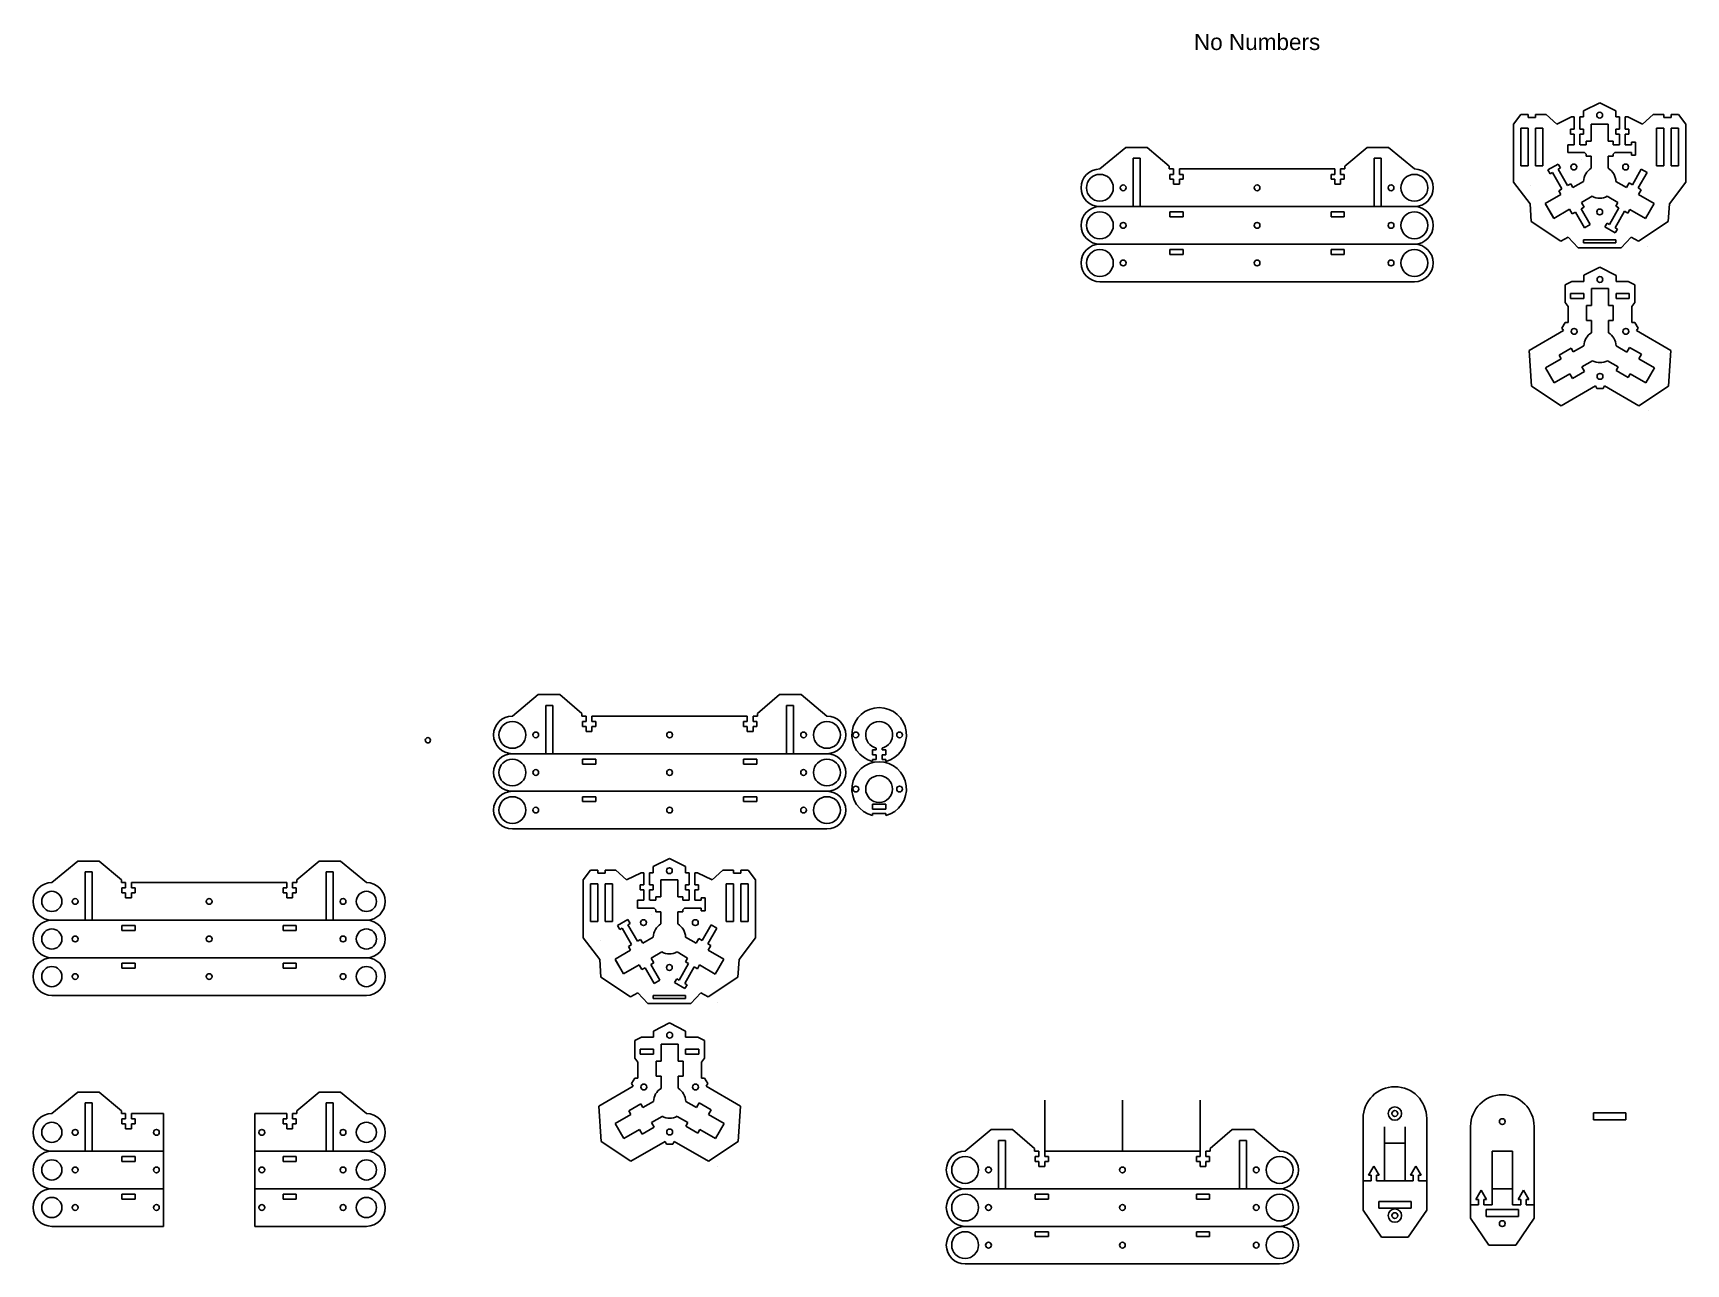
# Model space of a CAD drawing. Header units: inches. Extents: x 1.6 to 32.3, y -6 to 16.9.
import ezdxf

# ---------------------------------------------------------------- set-up
doc = ezdxf.new("R2010")
doc.units = ezdxf.units.IN
doc.header["$MEASUREMENT"] = 0
doc.layers.get('0').update_dxf_attribs({"lineweight": 25, "true_color": 0xffffff})
doc.styles.add('textstyle0', font='')
doc.styles.get('textstyle0').set_extended_font_data('Arial')

msp = doc.modelspace()

# ---------------------------------------------------------------- linework, layer by layer
at = {"color": 3, "true_color": 0x00ff00}
for p, q in [((29.249, 15.422), (29.111, 15.239)), ((29.249, 15.422), (29.385, 15.422)), ((29.385, 15.367), (29.385, 15.422)), ((29.385, 15.367), (29.385, 15.422)), ((29.522, 15.367), (29.522, 15.422)), ((29.522, 15.422), (29.721, 15.422)), ((29.92, 15.239), (29.721, 15.422)), ((31.513, 15.239), (31.712, 15.422)), ((31.911, 15.422), (31.712, 15.422)), ((31.911, 15.367), (31.911, 15.422)), ((32.184, 15.422), (32.047, 15.422)), ((32.047, 15.367), (32.047, 15.422)), ((32.047, 15.367), (32.047, 15.422)), ((32.184, 15.422), (32.322, 15.239)), ((29.111, 14.161), (29.111, 15.239)), ((29.385, 15.367), (29.522, 15.367)), ((30.191, 15.375), (29.92, 15.239)), ((30.171, 15.058), (30.171, 15.149)), ((30.171, 15.149), (30.24, 15.149)), ((30.191, 15.375), (30.24, 15.375)), ((30.24, 15.149), (30.24, 15.375)), ((31.193, 15.149), (31.193, 15.375)), ((31.193, 15.375), (31.242, 15.375)), ((31.261, 15.149), (31.193, 15.149)), ((31.513, 15.239), (31.242, 15.375)), ((31.261, 15.058), (31.261, 15.149)), ((32.047, 15.367), (31.911, 15.367)), ((32.322, 14.161), (32.322, 15.239)), ((30.122, 14.714), (30.122, 14.859)), ((30.24, 14.859), (30.122, 14.859)), ((30.24, 15.058), (30.171, 15.058)), ((30.24, 15.058), (30.24, 14.859)), ((31.193, 15.058), (31.261, 15.058)), ((31.193, 15.058), (31.193, 14.859)), ((31.193, 14.859), (31.311, 14.859)), ((31.311, 14.859), (31.311, 14.908)), ((31.383, 14.908), (31.311, 14.908)), ((31.383, 14.665), (31.383, 14.908)), ((29.753, 14.389), (29.944, 14.499)), ((29.944, 14.499), (29.985, 14.428)), ((30.122, 14.714), (30.433, 14.714)), ((30.375, 14.589), (30.375, 14.589)), ((30.433, 14.714), (30.467, 14.68)), ((30.467, 14.646), (30.467, 14.68)), ((30.467, 14.646), (30.557, 14.646)), ((30.557, 14.419), (30.557, 14.646)), ((30.876, 14.646), (30.966, 14.646)), ((30.876, 14.646), (30.876, 14.421)), ((31, 14.714), (30.966, 14.68)), ((30.966, 14.646), (30.966, 14.68)), ((31, 14.714), (31.311, 14.714)), ((31.311, 14.714), (31.311, 14.665)), ((31.383, 14.665), (31.311, 14.665)), ((29.421, 13.759), (29.111, 14.161)), ((29.753, 14.389), (29.794, 14.318)), ((29.794, 14.318), (29.836, 14.342)), ((30.014, 14.035), (29.836, 14.342)), ((29.943, 14.404), (29.985, 14.428)), ((30.12, 14.097), (29.943, 14.404)), ((30.416, 14.175), (30.219, 14.061)), ((31.018, 14.175), (31.215, 14.061)), ((31.491, 14.404), (31.324, 14.114)), ((31.598, 14.342), (31.431, 14.053)), ((31.491, 14.404), (31.598, 14.342)), ((32.013, 13.759), (32.322, 14.161)), ((29.426, 14.106), (29.426, 14.106)), ((29.995, 13.932), (29.704, 13.764)), ((30.014, 14.035), (29.955, 14.001)), ((30.005, 14.03), (29.955, 14.001)), ((29.995, 13.932), (29.955, 14.001)), ((29.995, 13.932), (29.955, 14.001)), ((30.179, 14.131), (30.12, 14.097)), ((30.219, 14.061), (30.179, 14.131)), ((30.576, 13.899), (30.379, 13.785)), ((30.858, 13.899), (31.056, 13.785)), ((31.265, 14.148), (31.215, 14.061)), ((31.265, 14.148), (31.324, 14.114)), ((31.431, 14.053), (31.49, 14.018)), ((31.439, 13.932), (31.49, 14.018)), ((31.439, 13.932), (31.73, 13.764)), ((22.716, 13.607), (22.962, 13.607)), ((22.716, 13.516), (22.716, 13.607)), ((22.962, 13.516), (22.962, 13.607)), ((25.716, 13.607), (25.962, 13.607)), ((25.716, 13.516), (25.716, 13.607)), ((25.962, 13.516), (25.962, 13.607)), ((29.441, 13.428), (29.421, 13.759)), ((29.864, 13.488), (29.704, 13.764)), ((29.854, 13.505), (29.714, 13.747)), ((30.154, 13.656), (29.864, 13.488)), ((30.154, 13.656), (30.205, 13.569)), ((30.205, 13.569), (30.263, 13.603)), ((30.431, 13.313), (30.263, 13.603)), ((30.37, 13.664), (30.429, 13.698)), ((30.537, 13.374), (30.37, 13.664)), ((30.429, 13.698), (30.379, 13.785)), ((31.074, 13.681), (30.897, 13.374)), ((31.181, 13.62), (31.003, 13.313)), ((31.056, 13.785), (31.015, 13.715)), ((31.015, 13.715), (31.074, 13.681)), ((31.181, 13.62), (31.24, 13.586)), ((31.24, 13.586), (31.28, 13.655)), ((31.28, 13.655), (31.571, 13.488)), ((31.571, 13.488), (31.73, 13.764)), ((32.013, 13.759), (31.993, 13.428)), ((22.716, 13.516), (22.962, 13.516)), ((25.716, 13.516), (25.962, 13.516)), ((29.995, 13.062), (29.441, 13.428)), ((30.431, 13.313), (30.537, 13.374)), ((30.855, 13.399), (30.814, 13.328)), ((31.005, 13.217), (30.814, 13.328)), ((30.855, 13.399), (30.897, 13.374)), ((31.046, 13.288), (31.003, 13.313)), ((31.046, 13.288), (31.005, 13.217)), ((31.993, 13.428), (31.439, 13.061)), ((29.995, 13.062), (30.129, 13.139)), ((30.317, 12.939), (30.129, 13.139)), ((30.317, 12.939), (31.117, 12.939)), ((30.417, 13.029), (30.417, 13.089)), ((30.417, 13.089), (31.017, 13.089)), ((30.417, 13.029), (31.017, 13.029)), ((31.017, 13.089), (31.017, 13.029)), ((31.117, 12.939), (31.305, 13.139)), ((31.439, 13.061), (31.305, 13.139)), ((31.451, 13.054), (31.451, 13.054)), ((31.611, 12.964), (31.611, 12.964)), ((22.716, 12.907), (22.962, 12.907)), ((22.716, 12.816), (22.716, 12.907)), ((22.716, 12.816), (22.962, 12.816)), ((22.962, 12.816), (22.962, 12.907)), ((25.716, 12.907), (25.962, 12.907)), ((25.716, 12.816), (25.716, 12.907)), ((25.716, 12.816), (25.962, 12.816)), ((25.962, 12.816), (25.962, 12.907)), ((30.195, 12.313), (30.072, 12.251)), ((30.196, 12.313), (30.423, 12.313)), ((30.721, 12.576), (30.423, 12.427)), ((30.423, 12.427), (30.423, 12.313)), ((31.02, 12.426), (30.721, 12.576)), ((31.02, 12.313), (31.02, 12.426)), ((31.02, 12.313), (31.247, 12.313)), ((31.246, 12.313), (31.37, 12.251)), ((30.072, 11.918), (30.072, 12.251)), ((31.315, 12.293), (31.315, 12.293)), ((31.37, 11.918), (31.37, 12.251)), ((30.127, 11.846), (30.072, 11.918)), ((30.127, 11.846), (30.127, 11.547)), ((31.315, 11.846), (31.37, 11.918)), ((31.315, 11.846), (31.315, 11.547)), ((29.406, 11.029), (30.042, 11.397)), ((30.013, 11.446), (30.072, 11.547)), ((30.013, 11.446), (30.042, 11.397)), ((30.127, 11.547), (30.072, 11.547)), ((31.315, 11.547), (31.37, 11.547)), ((31.43, 11.446), (31.37, 11.547)), ((31.43, 11.446), (31.402, 11.397)), ((31.402, 11.397), (32.038, 11.029)), ((29.445, 10.366), (29.406, 11.029)), ((29.431, 11.044), (29.431, 11.044)), ((32.038, 11.029), (31.998, 10.366)), ((30, 10), (29.445, 10.366)), ((30, 10), (30.636, 10.367)), ((30.636, 10.367), (30.665, 10.318)), ((30.779, 10.318), (30.665, 10.318)), ((30.807, 10.367), (30.779, 10.318)), ((30.807, 10.367), (31.444, 10)), ((31.998, 10.366), (31.444, 10)), ((31.456, 9.993), (31.456, 9.993)), ((31.456, 9.993), (31.456, 9.993)), ((31.616, 9.902), (31.616, 9.902)), ((11.781, 3.42), (12.028, 3.42)), ((11.781, 3.328), (11.781, 3.42)), ((12.028, 3.328), (12.028, 3.42)), ((14.781, 3.42), (15.028, 3.42)), ((14.781, 3.328), (14.781, 3.42)), ((15.028, 3.328), (15.028, 3.42)), ((11.781, 3.328), (12.028, 3.328)), ((14.781, 3.328), (15.028, 3.328)), ((11.781, 2.72), (12.028, 2.72)), ((11.781, 2.628), (11.781, 2.72)), ((11.781, 2.628), (12.028, 2.628)), ((12.028, 2.628), (12.028, 2.72)), ((14.781, 2.72), (15.028, 2.72)), ((14.781, 2.628), (14.781, 2.72)), ((14.781, 2.628), (15.028, 2.628)), ((15.028, 2.628), (15.028, 2.72)), ((17.428, 2.582), (17.181, 2.582)), ((17.181, 2.49), (17.181, 2.582)), ((17.428, 2.49), (17.181, 2.49)), ((17.428, 2.49), (17.428, 2.582)), ((11.931, 1.352), (11.793, 1.17)), ((11.931, 1.352), (12.068, 1.352)), ((12.068, 1.298), (12.068, 1.352)), ((12.068, 1.298), (12.068, 1.352)), ((12.068, 1.298), (12.204, 1.298)), ((12.204, 1.298), (12.204, 1.352)), ((12.204, 1.352), (12.403, 1.352)), ((12.602, 1.17), (12.403, 1.352)), ((12.873, 1.305), (12.602, 1.17)), ((12.873, 1.305), (12.922, 1.305)), ((12.922, 1.08), (12.922, 1.305)), ((13.875, 1.08), (13.875, 1.305)), ((13.875, 1.305), (13.924, 1.305)), ((14.195, 1.17), (13.924, 1.305)), ((14.195, 1.17), (14.394, 1.352)), ((14.593, 1.352), (14.394, 1.352)), ((14.593, 1.298), (14.593, 1.352)), ((14.73, 1.298), (14.593, 1.298)), ((14.866, 1.352), (14.73, 1.352)), ((14.73, 1.298), (14.73, 1.352)), ((14.73, 1.298), (14.73, 1.352)), ((14.866, 1.352), (15.004, 1.17)), ((11.793, 0.092), (11.793, 1.17)), ((12.854, 0.988), (12.854, 1.08)), ((12.854, 1.08), (12.922, 1.08)), ((12.922, 0.988), (12.854, 0.988)), ((12.922, 0.988), (12.922, 0.79)), ((13.944, 1.08), (13.875, 1.08)), ((13.875, 0.988), (13.944, 0.988)), ((13.875, 0.988), (13.875, 0.79)), ((13.944, 0.988), (13.944, 1.08)), ((15.004, 0.092), (15.004, 1.17)), ((12.804, 0.645), (12.804, 0.79)), ((12.922, 0.79), (12.804, 0.79)), ((12.804, 0.645), (13.115, 0.645)), ((13.115, 0.645), (13.149, 0.611)), ((13.682, 0.645), (13.648, 0.611)), ((13.682, 0.645), (13.993, 0.645)), ((13.875, 0.79), (13.993, 0.79)), ((13.993, 0.79), (13.993, 0.839)), ((14.065, 0.839), (13.993, 0.839)), ((13.993, 0.645), (13.993, 0.596)), ((14.065, 0.596), (14.065, 0.839)), ((3.209, 0.32), (3.455, 0.32)), ((3.209, 0.32), (3.455, 0.32)), ((3.209, 0.228), (3.209, 0.32)), ((3.455, 0.228), (3.455, 0.32)), ((6.209, 0.32), (6.455, 0.32)), ((6.209, 0.228), (6.209, 0.32)), ((6.455, 0.228), (6.455, 0.32)), ((12.435, 0.32), (12.627, 0.43)), ((12.435, 0.32), (12.476, 0.249)), ((12.625, 0.335), (12.668, 0.359)), ((12.803, 0.028), (12.625, 0.335)), ((12.627, 0.43), (12.668, 0.359)), ((13.057, 0.52), (13.057, 0.52)), ((13.149, 0.577), (13.149, 0.611)), ((13.149, 0.577), (13.239, 0.577)), ((13.239, 0.35), (13.239, 0.577)), ((13.558, 0.577), (13.648, 0.577)), ((13.558, 0.577), (13.558, 0.352)), ((13.648, 0.577), (13.648, 0.611)), ((14.065, 0.596), (13.993, 0.596)), ((14.174, 0.335), (14.007, 0.045)), ((14.174, 0.335), (14.28, 0.273)), ((3.209, 0.228), (3.455, 0.228)), ((6.209, 0.228), (6.455, 0.228)), ((12.103, -0.31), (11.793, 0.092)), ((12.109, 0.036), (12.109, 0.036)), ((12.476, 0.249), (12.519, 0.273)), ((12.696, -0.034), (12.519, 0.273)), ((12.861, 0.062), (12.803, 0.028)), ((12.902, -0.008), (12.861, 0.062)), ((13.099, 0.106), (12.902, -0.008)), ((13.7, 0.106), (13.898, -0.008)), ((13.948, 0.079), (13.898, -0.008)), ((13.948, 0.079), (14.007, 0.045)), ((14.28, 0.273), (14.113, -0.017)), ((14.696, -0.31), (15.004, 0.092)), ((12.677, -0.137), (12.387, -0.305)), ((12.546, -0.581), (12.387, -0.305)), ((12.696, -0.034), (12.637, -0.068)), ((12.687, -0.039), (12.637, -0.068)), ((12.677, -0.137), (12.637, -0.068)), ((12.677, -0.137), (12.637, -0.068)), ((13.258, -0.17), (13.061, -0.284)), ((13.111, -0.371), (13.061, -0.284)), ((13.541, -0.17), (13.738, -0.284)), ((13.738, -0.284), (13.698, -0.354)), ((14.113, -0.017), (14.172, -0.051)), ((14.122, -0.138), (14.172, -0.051)), ((14.122, -0.138), (14.413, -0.305)), ((14.253, -0.582), (14.413, -0.305)), ((3.209, -0.38), (3.455, -0.38)), ((3.209, -0.472), (3.209, -0.38)), ((3.209, -0.472), (3.455, -0.472)), ((3.455, -0.472), (3.455, -0.38)), ((6.209, -0.38), (6.455, -0.38)), ((6.209, -0.472), (6.209, -0.38)), ((6.209, -0.472), (6.455, -0.472)), ((6.455, -0.472), (6.455, -0.38)), ((12.123, -0.641), (12.103, -0.31)), ((12.536, -0.564), (12.397, -0.323)), ((12.837, -0.414), (12.546, -0.581)), ((12.837, -0.414), (12.887, -0.501)), ((12.887, -0.501), (12.946, -0.467)), ((13.113, -0.756), (12.946, -0.467)), ((13.052, -0.405), (13.111, -0.371)), ((13.22, -0.695), (13.052, -0.405)), ((13.757, -0.388), (13.58, -0.695)), ((13.863, -0.449), (13.686, -0.756)), ((13.698, -0.354), (13.757, -0.388)), ((13.863, -0.449), (13.922, -0.483)), ((13.922, -0.483), (13.962, -0.414)), ((13.962, -0.414), (14.253, -0.582)), ((14.696, -0.31), (14.676, -0.642)), ((12.678, -1.008), (12.123, -0.641)), ((13.113, -0.756), (13.22, -0.695)), ((13.537, -0.67), (13.496, -0.741)), ((13.688, -0.852), (13.496, -0.741)), ((13.537, -0.67), (13.58, -0.695)), ((13.728, -0.781), (13.686, -0.756)), ((13.728, -0.781), (13.688, -0.852)), ((14.676, -0.642), (14.121, -1.008)), ((12.678, -1.008), (12.812, -0.93)), ((12.999, -1.13), (12.812, -0.93)), ((12.999, -1.13), (13.799, -1.13)), ((13.099, -1.04), (13.099, -0.98)), ((13.099, -0.98), (13.699, -0.98)), ((13.099, -1.04), (13.699, -1.04)), ((13.699, -0.98), (13.699, -1.04)), ((13.799, -1.13), (13.987, -0.93)), ((14.121, -1.008), (13.987, -0.93)), ((14.134, -1.015), (14.134, -1.015)), ((14.294, -1.105), (14.294, -1.105)), ((13.404, -1.494), (13.106, -1.643)), ((13.702, -1.643), (13.404, -1.494)), ((12.878, -1.756), (12.755, -1.818)), ((12.755, -2.151), (12.755, -1.818)), ((12.878, -1.756), (13.106, -1.756)), ((13.106, -1.643), (13.106, -1.756)), ((13.702, -1.756), (13.702, -1.643)), ((13.702, -1.756), (13.929, -1.756)), ((13.929, -1.756), (14.052, -1.818)), ((13.998, -1.776), (13.998, -1.776)), ((14.052, -2.151), (14.052, -1.818)), ((12.809, -2.223), (12.755, -2.151)), ((13.998, -2.223), (14.052, -2.151)), ((12.809, -2.223), (12.809, -2.522)), ((13.998, -2.223), (13.998, -2.522)), ((12.088, -3.04), (12.725, -2.672)), ((12.696, -2.623), (12.755, -2.522)), ((12.696, -2.623), (12.725, -2.672)), ((12.809, -2.522), (12.755, -2.522)), ((13.998, -2.522), (14.052, -2.522)), ((14.113, -2.623), (14.052, -2.522)), ((14.113, -2.623), (14.084, -2.673)), ((14.084, -2.673), (14.721, -3.04)), ((2.524, -2.98), (2.654, -2.98)), ((2.524, -2.98), (2.524, -3.88)), ((2.654, -2.98), (2.654, -3.88)), ((7.139, -2.98), (7.009, -2.98)), ((7.009, -2.98), (7.009, -3.88)), ((7.139, -2.98), (7.139, -3.88)), ((12.128, -3.703), (12.088, -3.04)), ((12.113, -3.025), (12.113, -3.025)), ((14.721, -3.04), (14.681, -3.703)), ((26.712, -4.43), (26.712, -3.43)), ((27.096, -4.43), (27.096, -3.43)), ((3.455, -3.98), (3.209, -3.98)), ((3.209, -4.072), (3.209, -3.98)), ((3.455, -4.072), (3.455, -3.98)), ((6.209, -3.98), (6.455, -3.98)), ((6.209, -4.072), (6.209, -3.98)), ((6.455, -4.072), (6.455, -3.98)), ((12.683, -4.069), (12.128, -3.703)), ((12.683, -4.069), (13.319, -3.702)), ((13.319, -3.702), (13.348, -3.751)), ((13.461, -3.751), (13.348, -3.751)), ((13.49, -3.702), (13.461, -3.751)), ((13.49, -3.702), (14.126, -4.069)), ((14.681, -3.703), (14.126, -4.069)), ((26.712, -3.73), (27.096, -3.73)), ((28.712, -3.88), (29.096, -3.88)), ((28.712, -4.88), (28.712, -3.88)), ((29.096, -4.88), (29.096, -3.88)), ((3.455, -4.072), (3.209, -4.072)), ((6.209, -4.072), (6.455, -4.072)), ((14.138, -4.076), (14.138, -4.076)), ((14.138, -4.076), (14.138, -4.076)), ((14.299, -4.167), (14.299, -4.167)), ((26.512, -4.157), (26.412, -4.33)), ((26.612, -4.33), (26.512, -4.157)), ((27.196, -4.33), (27.296, -4.157)), ((27.296, -4.157), (27.396, -4.33)), ((26.312, -4.43), (26.462, -4.43)), ((26.412, -4.33), (26.462, -4.33)), ((26.462, -4.33), (26.462, -4.43)), ((26.562, -4.33), (26.612, -4.33)), ((26.562, -4.33), (26.562, -4.43)), ((26.562, -4.43), (26.712, -4.43)), ((27.246, -4.43), (27.096, -4.43)), ((27.246, -4.33), (27.196, -4.33)), ((27.246, -4.33), (27.246, -4.43)), ((27.396, -4.33), (27.346, -4.33)), ((27.346, -4.33), (27.346, -4.43)), ((27.496, -4.43), (27.346, -4.43)), ((28.512, -4.607), (28.412, -4.78)), ((28.612, -4.78), (28.512, -4.607)), ((29.196, -4.78), (29.296, -4.607)), ((29.296, -4.607), (29.396, -4.78)), ((3.455, -4.68), (3.209, -4.68)), ((3.209, -4.772), (3.209, -4.68)), ((3.455, -4.772), (3.209, -4.772)), ((3.455, -4.772), (3.455, -4.68)), ((6.209, -4.68), (6.455, -4.68)), ((6.209, -4.772), (6.209, -4.68)), ((6.209, -4.772), (6.455, -4.772)), ((6.455, -4.772), (6.455, -4.68)), ((20.209, -4.68), (20.455, -4.68)), ((20.209, -4.772), (20.209, -4.68)), ((20.209, -4.772), (20.455, -4.772)), ((20.455, -4.772), (20.455, -4.68)), ((23.209, -4.68), (23.455, -4.68)), ((23.209, -4.772), (23.209, -4.68)), ((23.209, -4.772), (23.455, -4.772)), ((23.455, -4.772), (23.455, -4.68)), ((28.312, -4.88), (28.462, -4.88)), ((28.412, -4.78), (28.462, -4.78)), ((28.462, -4.78), (28.462, -4.88)), ((28.562, -4.78), (28.612, -4.78)), ((28.562, -4.78), (28.562, -4.88)), ((28.562, -4.88), (28.712, -4.88)), ((29.246, -4.88), (29.096, -4.88)), ((29.246, -4.78), (29.196, -4.78)), ((29.246, -4.78), (29.246, -4.88)), ((29.396, -4.78), (29.346, -4.78)), ((29.346, -4.78), (29.346, -4.88)), ((29.496, -4.88), (29.346, -4.88)), ((20.209, -5.38), (20.455, -5.38)), ((20.209, -5.472), (20.209, -5.38)), ((20.209, -5.472), (20.455, -5.472)), ((20.455, -5.472), (20.455, -5.38)), ((23.209, -5.38), (23.455, -5.38)), ((23.209, -5.472), (23.209, -5.38)), ((23.209, -5.472), (23.455, -5.472)), ((23.455, -5.472), (23.455, -5.38))]:
    msp.add_line(p, q, dxfattribs=at)
at = {"color": 1, "true_color": 0xff0000}
for p, q in [((30.716, 15.637), (30.418, 15.488)), ((30.418, 15.375), (30.418, 15.488)), ((31.014, 15.488), (30.716, 15.637)), ((31.014, 15.375), (31.014, 15.488)), ((30.349, 15.149), (30.349, 15.375)), ((30.349, 15.375), (30.418, 15.375)), ((30.349, 15.149), (30.418, 15.149)), ((30.418, 15.058), (30.418, 15.149)), ((30.557, 15.241), (30.876, 15.241)), ((30.557, 14.925), (30.557, 15.241)), ((30.876, 14.925), (30.876, 15.241)), ((31.014, 15.375), (31.084, 15.375)), ((31.015, 15.058), (31.015, 15.149)), ((31.084, 15.149), (31.015, 15.149)), ((31.084, 15.149), (31.084, 15.375)), ((30.418, 15.058), (30.349, 15.058)), ((30.349, 15.058), (30.349, 14.859)), ((30.467, 14.859), (30.351, 14.859)), ((30.467, 14.859), (30.467, 14.925)), ((30.467, 14.925), (30.557, 14.925)), ((30.876, 14.925), (30.966, 14.925)), ((30.966, 14.859), (30.966, 14.925)), ((30.966, 14.859), (31.084, 14.859)), ((31.015, 15.058), (31.084, 15.058)), ((31.084, 15.058), (31.084, 14.859)), ((30.562, 12.179), (30.88, 12.179)), ((30.562, 11.864), (30.562, 12.179)), ((30.88, 11.864), (30.88, 12.179)), ((30.472, 11.797), (30.472, 11.864)), ((30.472, 11.585), (30.472, 11.864)), ((30.472, 11.864), (30.562, 11.864)), ((30.88, 11.864), (30.97, 11.864)), ((30.97, 11.585), (30.97, 11.864)), ((30.472, 11.585), (30.562, 11.585)), ((30.562, 11.358), (30.562, 11.585)), ((30.88, 11.585), (30.97, 11.585)), ((30.88, 11.585), (30.88, 11.359)), ((30.421, 11.113), (30.224, 11)), ((31.022, 11.113), (31.22, 10.999)), ((31.27, 11.086), (31.22, 10.999)), ((31.27, 11.086), (31.494, 10.957)), ((30, 10.87), (29.709, 10.702)), ((30.184, 11.069), (29.959, 10.94)), ((30, 10.87), (29.959, 10.94)), ((30, 10.87), (29.959, 10.94)), ((30.224, 11), (30.184, 11.069)), ((30.58, 10.837), (30.383, 10.724)), ((30.863, 10.837), (31.06, 10.723)), ((31.444, 10.87), (31.494, 10.957)), ((31.444, 10.87), (31.735, 10.702)), ((29.868, 10.426), (29.709, 10.702)), ((30.159, 10.594), (29.868, 10.426)), ((30.159, 10.594), (30.209, 10.507)), ((30.209, 10.507), (30.434, 10.637)), ((30.434, 10.637), (30.383, 10.724)), ((31.06, 10.723), (31.02, 10.654)), ((31.02, 10.654), (31.244, 10.524)), ((31.244, 10.524), (31.285, 10.594)), ((31.285, 10.594), (31.575, 10.426)), ((31.575, 10.426), (31.735, 10.702)), ((13.399, 1.568), (13.1, 1.419)), ((13.697, 1.419), (13.399, 1.568)), ((13.031, 1.08), (13.031, 1.305)), ((13.031, 1.305), (13.1, 1.305)), ((13.1, 1.305), (13.1, 1.419)), ((13.697, 1.305), (13.697, 1.419)), ((13.697, 1.305), (13.766, 1.305)), ((13.766, 1.08), (13.766, 1.305)), ((13.031, 1.08), (13.1, 1.08)), ((13.1, 0.988), (13.031, 0.988)), ((13.031, 0.988), (13.031, 0.79)), ((13.1, 0.988), (13.1, 1.08)), ((13.239, 1.172), (13.558, 1.172)), ((13.239, 0.856), (13.239, 1.172)), ((13.558, 0.856), (13.558, 1.172)), ((13.697, 0.988), (13.697, 1.08)), ((13.766, 1.08), (13.697, 1.08)), ((13.697, 0.988), (13.766, 0.988)), ((13.766, 0.988), (13.766, 0.79)), ((13.149, 0.79), (13.033, 0.79)), ((13.149, 0.79), (13.149, 0.856)), ((13.149, 0.856), (13.239, 0.856)), ((13.558, 0.856), (13.648, 0.856)), ((13.648, 0.79), (13.648, 0.856)), ((13.648, 0.79), (13.766, 0.79)), ((13.244, -1.89), (13.563, -1.89)), ((13.244, -2.206), (13.244, -1.89)), ((13.563, -2.206), (13.563, -1.89)), ((13.154, -2.272), (13.154, -2.206)), ((13.154, -2.484), (13.154, -2.206)), ((13.154, -2.206), (13.244, -2.206)), ((13.563, -2.206), (13.653, -2.206)), ((13.653, -2.484), (13.653, -2.206)), ((13.154, -2.484), (13.244, -2.484)), ((13.244, -2.711), (13.244, -2.484)), ((13.563, -2.484), (13.653, -2.484)), ((13.563, -2.484), (13.563, -2.71)), ((12.866, -3), (12.642, -3.129)), ((12.906, -3.07), (12.866, -3)), ((13.103, -2.956), (12.906, -3.07)), ((13.705, -2.956), (13.902, -3.07)), ((13.953, -2.983), (13.902, -3.07)), ((13.953, -2.983), (14.177, -3.112)), ((12.682, -3.199), (12.391, -3.367)), ((12.551, -3.643), (12.391, -3.367)), ((12.682, -3.199), (12.642, -3.129)), ((12.682, -3.199), (12.642, -3.129)), ((13.263, -3.232), (13.066, -3.346)), ((13.116, -3.433), (13.066, -3.346)), ((13.546, -3.232), (13.743, -3.346)), ((13.743, -3.346), (13.703, -3.416)), ((14.127, -3.199), (14.177, -3.112)), ((14.127, -3.199), (14.417, -3.367)), ((14.258, -3.643), (14.417, -3.367)), ((12.842, -3.475), (12.551, -3.643)), ((12.842, -3.475), (12.892, -3.562)), ((12.892, -3.562), (13.116, -3.433)), ((13.703, -3.416), (13.927, -3.545)), ((13.927, -3.545), (13.967, -3.475)), ((13.967, -3.475), (14.258, -3.643)), ((26.712, -4.43), (27.096, -4.43)), ((28.712, -4.58), (29.096, -4.58)), ((26.604, -4.944), (26.604, -4.816)), ((27.204, -4.816), (26.604, -4.816)), ((27.204, -4.944), (27.204, -4.816)), ((26.604, -4.944), (27.204, -4.944)), ((28.604, -5.094), (28.604, -4.966)), ((29.204, -4.966), (28.604, -4.966)), ((28.604, -5.094), (29.204, -5.094)), ((29.204, -5.094), (29.204, -4.966))]:
    msp.add_line(p, q, dxfattribs=at)
at = {"color": 6, "true_color": 0xff00ff}
for p, q in [((29.385, 15.167), (29.249, 15.167)), ((29.249, 15.167), (29.249, 14.467)), ((29.385, 15.167), (29.385, 14.467)), ((29.658, 15.167), (29.522, 15.167)), ((29.522, 15.167), (29.522, 14.467)), ((29.658, 15.167), (29.658, 14.467)), ((31.774, 15.167), (31.774, 14.467)), ((31.774, 15.167), (31.911, 15.167)), ((31.911, 15.167), (31.911, 14.467)), ((32.047, 15.167), (32.184, 15.167)), ((32.047, 15.167), (32.047, 14.467)), ((32.047, 15.167), (32.047, 14.467)), ((32.047, 15.167), (32.047, 14.467)), ((32.184, 15.167), (32.184, 14.467)), ((22.162, 14.607), (22.032, 14.607)), ((22.032, 14.607), (22.032, 13.707)), ((22.162, 14.607), (22.162, 13.707)), ((26.647, 14.607), (26.517, 14.607)), ((26.517, 14.607), (26.517, 13.707)), ((26.647, 14.607), (26.647, 13.707)), ((29.385, 14.467), (29.249, 14.467)), ((29.658, 14.467), (29.522, 14.467)), ((31.774, 14.467), (31.911, 14.467)), ((32.047, 14.467), (32.184, 14.467)), ((30.176, 11.996), (30.176, 12.087)), ((30.176, 12.087), (30.422, 12.087)), ((30.422, 11.996), (30.422, 12.087)), ((31.02, 11.996), (31.02, 12.087)), ((31.266, 12.087), (31.02, 12.087)), ((31.266, 11.996), (31.266, 12.087)), ((30.422, 11.996), (30.176, 11.996)), ((31.02, 11.996), (31.266, 11.996)), ((11.227, 4.42), (11.097, 4.42)), ((11.097, 4.42), (11.097, 3.52)), ((11.227, 4.42), (11.227, 3.52)), ((15.712, 4.42), (15.582, 4.42)), ((15.582, 4.42), (15.582, 3.52)), ((15.712, 4.42), (15.712, 3.52)), ((2.654, 1.32), (2.524, 1.32)), ((2.524, 1.32), (2.524, 0.42)), ((2.654, 1.32), (2.654, 0.42)), ((7.139, 1.32), (7.009, 1.32)), ((7.009, 1.32), (7.009, 0.42)), ((7.139, 1.32), (7.139, 0.42)), ((12.068, 1.098), (11.931, 1.098)), ((11.931, 1.098), (11.931, 0.398)), ((12.068, 1.098), (12.068, 0.398)), ((12.341, 1.098), (12.204, 1.098)), ((12.204, 1.098), (12.204, 0.398)), ((12.341, 1.098), (12.341, 0.398)), ((14.457, 1.098), (14.593, 1.098)), ((14.457, 1.098), (14.457, 0.398)), ((14.593, 1.098), (14.593, 0.398)), ((14.73, 1.098), (14.866, 1.098)), ((14.73, 1.098), (14.73, 0.398)), ((14.73, 1.098), (14.73, 0.398)), ((14.73, 1.098), (14.73, 0.398)), ((14.866, 1.098), (14.866, 0.398)), ((12.068, 0.398), (11.931, 0.398)), ((12.341, 0.398), (12.204, 0.398)), ((14.457, 0.398), (14.593, 0.398)), ((14.73, 0.398), (14.866, 0.398)), ((12.858, -2.073), (12.858, -1.982)), ((12.858, -1.982), (13.105, -1.982)), ((13.105, -2.073), (12.858, -2.073)), ((13.105, -2.073), (13.105, -1.982)), ((13.702, -2.073), (13.702, -1.982)), ((13.949, -1.982), (13.702, -1.982)), ((13.702, -2.073), (13.949, -2.073)), ((13.949, -2.073), (13.949, -1.982)), ((19.654, -3.68), (19.524, -3.68)), ((19.524, -3.68), (19.524, -4.58)), ((19.654, -3.68), (19.654, -4.58)), ((24.139, -3.68), (24.009, -3.68)), ((24.009, -3.68), (24.009, -4.58)), ((24.139, -3.68), (24.139, -4.58))]:
    msp.add_line(p, q, dxfattribs=at)
for p, q in [((21.412, 14.407), (21.893, 14.807)), ((21.893, 14.807), (22.293, 14.807)), ((22.293, 14.807), (22.705, 14.457)), ((26.385, 14.807), (25.973, 14.457)), ((26.385, 14.807), (26.785, 14.807)), ((27.267, 14.407), (26.785, 14.807)), ((22.705, 14.407), (22.705, 14.457)), ((22.785, 14.407), (22.705, 14.407)), ((22.716, 14.216), (22.716, 14.307)), ((22.785, 14.307), (22.716, 14.307)), ((22.785, 14.216), (22.716, 14.216)), ((22.785, 14.307), (22.785, 14.407)), ((22.785, 14.216), (22.785, 14.124)), ((25.785, 14.407), (22.893, 14.407)), ((22.893, 14.307), (22.893, 14.407)), ((22.962, 14.307), (22.893, 14.307)), ((22.893, 14.216), (22.893, 14.124)), ((22.893, 14.216), (22.962, 14.216)), ((22.962, 14.216), (22.962, 14.307)), ((25.716, 14.216), (25.716, 14.307)), ((25.785, 14.307), (25.716, 14.307)), ((25.785, 14.216), (25.716, 14.216)), ((25.785, 14.307), (25.785, 14.407)), ((25.785, 14.216), (25.785, 14.124)), ((25.893, 14.407), (25.973, 14.407)), ((25.893, 14.307), (25.893, 14.407)), ((25.962, 14.307), (25.893, 14.307)), ((25.893, 14.216), (25.893, 14.124)), ((25.893, 14.216), (25.962, 14.216)), ((25.962, 14.216), (25.962, 14.307)), ((25.973, 14.407), (25.973, 14.457)), ((22.785, 14.124), (22.893, 14.124)), ((25.785, 14.124), (25.893, 14.124)), ((21.412, 13.707), (27.267, 13.707)), ((21.412, 13.707), (27.267, 13.707)), ((21.412, 13.007), (27.267, 13.007)), ((21.412, 13.007), (27.267, 13.007)), ((21.412, 12.307), (27.267, 12.307)), ((10.477, 4.22), (10.959, 4.62)), ((10.959, 4.62), (11.359, 4.62)), ((11.359, 4.62), (11.77, 4.27)), ((15.45, 4.62), (15.038, 4.27)), ((15.45, 4.62), (15.85, 4.62)), ((16.332, 4.22), (15.85, 4.62)), ((11.77, 4.22), (11.77, 4.27)), ((11.85, 4.22), (11.77, 4.22)), ((11.781, 4.028), (11.781, 4.12)), ((11.85, 4.12), (11.781, 4.12)), ((11.85, 4.028), (11.781, 4.028)), ((11.85, 4.12), (11.85, 4.22)), ((11.85, 4.028), (11.85, 3.936)), ((14.85, 4.22), (11.958, 4.22)), ((11.958, 4.12), (11.958, 4.22)), ((12.028, 4.12), (11.958, 4.12)), ((11.958, 4.028), (11.958, 3.936)), ((11.958, 4.028), (12.028, 4.028)), ((12.028, 4.028), (12.028, 4.12)), ((14.781, 4.028), (14.781, 4.12)), ((14.85, 4.12), (14.781, 4.12)), ((14.85, 4.028), (14.781, 4.028)), ((14.85, 4.12), (14.85, 4.22)), ((14.85, 4.028), (14.85, 3.936)), ((14.958, 4.22), (15.038, 4.22)), ((14.958, 4.12), (14.958, 4.22)), ((15.028, 4.12), (14.958, 4.12)), ((14.958, 4.028), (14.958, 3.936)), ((14.958, 4.028), (15.028, 4.028)), ((15.028, 4.028), (15.028, 4.12)), ((15.038, 4.22), (15.038, 4.27)), ((11.85, 3.936), (11.958, 3.936)), ((14.85, 3.936), (14.958, 3.936)), ((10.477, 3.52), (16.332, 3.52)), ((10.477, 3.52), (16.332, 3.52)), ((10.477, 2.82), (16.332, 2.82)), ((10.477, 2.82), (16.332, 2.82)), ((16.332, 2.12), (10.477, 2.12)), ((1.904, 1.12), (2.386, 1.52)), ((2.386, 1.52), (2.786, 1.52)), ((2.786, 1.52), (3.198, 1.17)), ((6.878, 1.52), (6.466, 1.17)), ((6.878, 1.52), (7.278, 1.52)), ((7.759, 1.12), (7.278, 1.52)), ((3.198, 1.12), (3.198, 1.17)), ((3.278, 1.12), (3.198, 1.12)), ((3.209, 0.928), (3.209, 1.02)), ((3.278, 1.02), (3.209, 1.02)), ((3.278, 0.928), (3.209, 0.928)), ((3.278, 1.02), (3.278, 1.12)), ((3.278, 0.928), (3.278, 0.836)), ((6.278, 1.12), (3.386, 1.12)), ((3.386, 1.02), (3.386, 1.12)), ((3.455, 1.02), (3.386, 1.02)), ((3.386, 0.928), (3.386, 0.836)), ((3.386, 0.928), (3.455, 0.928)), ((3.455, 0.928), (3.455, 1.02)), ((6.209, 0.928), (6.209, 1.02)), ((6.278, 1.02), (6.209, 1.02)), ((6.278, 0.928), (6.209, 0.928)), ((6.278, 1.02), (6.278, 1.12)), ((6.278, 0.928), (6.278, 0.836)), ((6.386, 1.12), (6.466, 1.12)), ((6.386, 1.02), (6.386, 1.12)), ((6.455, 1.02), (6.386, 1.02)), ((6.386, 0.928), (6.386, 0.836)), ((6.386, 0.928), (6.455, 0.928)), ((6.455, 0.928), (6.455, 1.02)), ((6.466, 1.12), (6.466, 1.17)), ((3.278, 0.836), (3.386, 0.836)), ((6.278, 0.836), (6.386, 0.836)), ((1.904, 0.42), (7.759, 0.42)), ((1.904, -0.28), (7.759, -0.28)), ((1.904, -0.98), (7.759, -0.98)), ((1.904, -3.18), (2.386, -2.78)), ((2.786, -2.78), (2.386, -2.78)), ((2.786, -2.78), (3.198, -3.13)), ((6.878, -2.78), (6.466, -3.13)), ((6.878, -2.78), (7.278, -2.78)), ((7.759, -3.18), (7.278, -2.78)), ((20.386, -3.88), (20.386, -2.93)), ((21.832, -3.88), (21.832, -2.93)), ((23.278, -3.88), (23.278, -2.93)), ((3.198, -3.18), (3.198, -3.13)), ((3.278, -3.18), (3.198, -3.18)), ((3.209, -3.372), (3.209, -3.28)), ((3.209, -3.28), (3.278, -3.28)), ((3.278, -3.372), (3.209, -3.372)), ((3.278, -3.28), (3.278, -3.18)), ((3.278, -3.372), (3.278, -3.464)), ((3.386, -3.28), (3.386, -3.18)), ((3.982, -3.18), (3.386, -3.18)), ((3.386, -3.28), (3.455, -3.28)), ((3.386, -3.372), (3.386, -3.464)), ((3.386, -3.372), (3.455, -3.372)), ((3.455, -3.372), (3.455, -3.28)), ((3.982, -3.18), (3.982, -5.28)), ((5.682, -3.18), (6.278, -3.18)), ((5.682, -3.18), (5.682, -5.28)), ((6.209, -3.372), (6.209, -3.28)), ((6.278, -3.28), (6.209, -3.28)), ((6.278, -3.372), (6.209, -3.372)), ((6.278, -3.28), (6.278, -3.18)), ((6.278, -3.372), (6.278, -3.464)), ((6.386, -3.18), (6.466, -3.18)), ((6.386, -3.28), (6.386, -3.18)), ((6.455, -3.28), (6.386, -3.28)), ((6.386, -3.372), (6.386, -3.464)), ((6.386, -3.372), (6.455, -3.372)), ((6.455, -3.372), (6.455, -3.28)), ((6.466, -3.18), (6.466, -3.13)), ((26.312, -4.73), (26.312, -3.272)), ((27.496, -4.98), (27.496, -3.272)), ((30.604, -3.294), (30.604, -3.166)), ((31.204, -3.166), (30.604, -3.166)), ((30.604, -3.294), (31.204, -3.294)), ((31.204, -3.294), (31.204, -3.166)), ((3.386, -3.464), (3.278, -3.464)), ((6.278, -3.464), (6.386, -3.464)), ((18.904, -3.88), (19.386, -3.48)), ((19.386, -3.48), (19.786, -3.48)), ((19.786, -3.48), (20.198, -3.83)), ((23.878, -3.48), (23.466, -3.83)), ((23.878, -3.48), (24.278, -3.48)), ((24.759, -3.88), (24.278, -3.48)), ((28.312, -4.88), (28.312, -3.422)), ((29.496, -5.13), (29.496, -3.422)), ((3.982, -3.88), (1.904, -3.88)), ((5.682, -3.88), (7.759, -3.88)), ((20.198, -3.88), (20.198, -3.83)), ((20.278, -3.88), (20.198, -3.88)), ((20.209, -4.072), (20.209, -3.98)), ((20.278, -3.98), (20.209, -3.98)), ((20.278, -3.98), (20.278, -3.88)), ((23.278, -3.88), (20.386, -3.88)), ((20.386, -3.98), (20.386, -3.88)), ((20.455, -3.98), (20.386, -3.98)), ((20.455, -4.072), (20.455, -3.98)), ((23.209, -4.072), (23.209, -3.98)), ((23.278, -3.98), (23.209, -3.98)), ((23.278, -3.98), (23.278, -3.88)), ((23.386, -3.88), (23.466, -3.88)), ((23.386, -3.98), (23.386, -3.88)), ((23.455, -3.98), (23.386, -3.98)), ((23.455, -4.072), (23.455, -3.98)), ((23.466, -3.88), (23.466, -3.83)), ((20.278, -4.072), (20.209, -4.072)), ((20.278, -4.072), (20.278, -4.164)), ((20.278, -4.164), (20.386, -4.164)), ((20.386, -4.072), (20.386, -4.164)), ((20.386, -4.072), (20.455, -4.072)), ((23.278, -4.072), (23.209, -4.072)), ((23.278, -4.072), (23.278, -4.164)), ((23.278, -4.164), (23.386, -4.164)), ((23.386, -4.072), (23.386, -4.164)), ((23.386, -4.072), (23.455, -4.072)), ((3.982, -4.58), (1.904, -4.58)), ((5.682, -4.58), (7.759, -4.58)), ((18.904, -4.58), (24.759, -4.58)), ((18.904, -4.58), (24.759, -4.58)), ((26.312, -4.73), (26.312, -4.98)), ((28.312, -4.88), (28.312, -5.13)), ((26.312, -4.98), (26.654, -5.48)), ((27.496, -4.98), (27.154, -5.48)), ((28.312, -5.13), (28.654, -5.63)), ((29.496, -5.13), (29.154, -5.63)), ((3.982, -5.28), (1.904, -5.28)), ((5.682, -5.28), (7.759, -5.28)), ((18.904, -5.28), (24.759, -5.28)), ((18.904, -5.28), (24.759, -5.28)), ((26.654, -5.48), (27.154, -5.48)), ((28.654, -5.63), (29.154, -5.63)), ((24.759, -5.98), (18.904, -5.98)), ((18.904, -5.98), (24.759, -5.98))]:
    msp.add_line(p, q)
at = {"color": 7, "true_color": 0x000000}
for p, q in [((17.25, 3.59), (17.181, 3.59)), ((17.181, 3.498), (17.181, 3.59)), ((17.25, 3.498), (17.181, 3.498)), ((17.181, 3.415), (17.181, 3.377)), ((17.25, 3.415), (17.181, 3.415)), ((17.25, 3.625), (17.25, 3.59)), ((17.25, 3.498), (17.25, 3.415)), ((17.358, 3.59), (17.358, 3.625)), ((17.428, 3.59), (17.358, 3.59)), ((17.428, 3.498), (17.358, 3.498)), ((17.358, 3.415), (17.358, 3.498)), ((17.428, 3.415), (17.358, 3.415)), ((17.428, 3.498), (17.428, 3.59)), ((17.428, 3.415), (17.428, 3.377)), ((17.181, 2.407), (17.181, 2.37)), ((17.428, 2.407), (17.181, 2.407)), ((17.428, 2.407), (17.428, 2.37))]:
    msp.add_line(p, q, dxfattribs=at)
at = {"color": 6, "true_color": 0xff00ff}
for centre in [(30.716, 15.41), (30.235, 14.444), (31.199, 14.444), (30.717, 13.607), (30.721, 12.349), (30.24, 11.383), (31.204, 11.383), (30.722, 10.545), (13.399, 1.341), (12.917, 0.375), (13.882, 0.375), (13.399, -0.462), (13.404, -1.72), (12.922, -2.686), (13.886, -2.686), (13.404, -3.524)]:
    msp.add_circle(centre, 0.0545, dxfattribs=at)
at = {"color": 3, "true_color": 0x00ff00}
for centre, radius in [((21.412, 14.057), 0.25), ((27.267, 14.057), 0.25), ((21.847, 14.057), 0.0539), ((24.339, 14.057), 0.0539), ((26.832, 14.057), 0.0539), ((21.412, 13.357), 0.25), ((27.267, 13.357), 0.25), ((21.847, 13.357), 0.0539), ((24.339, 13.357), 0.0539), ((26.832, 13.357), 0.0539), ((21.412, 12.657), 0.25), ((21.847, 12.657), 0.0539), ((24.339, 12.657), 0.0539), ((26.832, 12.657), 0.0539), ((27.267, 12.657), 0.25), ((10.477, 3.87), 0.25), ((16.332, 3.87), 0.25), ((8.904, 3.77), 0.0491), ((10.912, 3.87), 0.0539), ((13.404, 3.87), 0.0539), ((15.897, 3.87), 0.0539), ((16.869, 3.87), 0.0539), ((17.684, 3.87), 0.0539), ((10.477, 3.17), 0.25), ((16.332, 3.17), 0.25), ((10.912, 3.17), 0.0539), ((13.404, 3.17), 0.0539), ((15.897, 3.17), 0.0539), ((17.304, 2.862), 0.25), ((16.869, 2.862), 0.0539), ((17.684, 2.862), 0.0539), ((10.477, 2.47), 0.25), ((10.912, 2.47), 0.0539), ((13.404, 2.47), 0.0539), ((15.897, 2.47), 0.0539), ((16.332, 2.47), 0.25), ((2.339, 0.77), 0.0539), ((4.832, 0.77), 0.0539), ((7.324, 0.77), 0.0539), ((2.339, 0.07), 0.0539), ((4.832, 0.07), 0.0539), ((7.324, 0.07), 0.0539), ((2.339, -0.63), 0.0539), ((4.832, -0.63), 0.0539), ((7.324, -0.63), 0.0539), ((26.904, -3.18), 0.125), ((1.904, -3.53), 0.188), ((7.759, -3.53), 0.188), ((2.339, -3.53), 0.0539), ((3.85, -3.53), 0.0539), ((5.813, -3.53), 0.0539), ((7.324, -3.53), 0.0539), ((18.904, -4.23), 0.25), ((24.759, -4.23), 0.25), ((1.904, -4.23), 0.188), ((2.339, -4.23), 0.0539), ((3.85, -4.23), 0.0539), ((5.813, -4.23), 0.0539), ((7.324, -4.23), 0.0539), ((7.759, -4.23), 0.188), ((19.339, -4.23), 0.0539), ((21.832, -4.23), 0.0539), ((24.324, -4.23), 0.0539), ((1.904, -4.93), 0.188), ((2.339, -4.93), 0.0539), ((3.85, -4.93), 0.0539), ((5.813, -4.93), 0.0539), ((7.324, -4.93), 0.0539), ((7.759, -4.93), 0.188), ((18.904, -4.93), 0.25), ((19.339, -4.93), 0.0539), ((21.832, -4.93), 0.0539), ((24.324, -4.93), 0.0539), ((24.759, -4.93), 0.25), ((26.904, -5.08), 0.125), ((18.904, -5.63), 0.25), ((24.759, -5.63), 0.25), ((19.339, -5.63), 0.0539), ((21.832, -5.63), 0.0539), ((24.324, -5.63), 0.0539)]:
    msp.add_circle(centre, radius, dxfattribs=at)
for centre in [(1.904, 0.77), (7.759, 0.77), (1.904, 0.07), (7.759, 0.07), (1.904, -0.63), (7.759, -0.63)]:
    msp.add_circle(centre, 0.188)
at = {"color": 1, "true_color": 0xff0000}
for centre in [(26.904, -3.18), (28.904, -3.33), (26.904, -5.08), (28.904, -5.23)]:
    msp.add_circle(centre, 0.0539, dxfattribs=at)
for centre, radius, start, end in [((21.412, 14.057), 0.35, 90, 270), ((27.267, 14.057), 0.35, 270, 90), ((21.412, 13.357), 0.35, 90, 270), ((27.267, 13.357), 0.35, 270, 90), ((21.412, 12.657), 0.35, 90, 270), ((27.267, 12.657), 0.35, 270, 90), ((10.477, 3.87), 0.35, 90, 270), ((16.332, 3.87), 0.35, 270, 90), ((10.477, 3.17), 0.35, 90, 270), ((16.332, 3.17), 0.35, 270, 90), ((10.477, 2.47), 0.35, 90, 270), ((16.332, 2.47), 0.35, 270, 90), ((1.904, 0.77), 0.35, 90, 270), ((7.759, 0.77), 0.35, 270, 90), ((1.904, 0.07), 0.35, 90, 270), ((7.759, 0.07), 0.35, 270, 90), ((1.904, -0.63), 0.35, 90, 270), ((7.759, -0.63), 0.35, 270, 90), ((26.904, -3.272), 0.592, 0, 180), ((28.904, -3.422), 0.592, 0, 180), ((1.904, -3.53), 0.35, 90, 270), ((7.759, -3.53), 0.35, 270, 90), ((1.904, -4.23), 0.35, 90, 270), ((7.759, -4.23), 0.35, 270, 90), ((18.904, -4.23), 0.35, 90, 270), ((24.759, -4.23), 0.35, 270, 90), ((1.904, -4.93), 0.35, 90, 270), ((7.759, -4.93), 0.35, 270, 90), ((18.904, -4.93), 0.35, 90, 270), ((24.759, -4.93), 0.35, 270, 90), ((18.904, -5.63), 0.35, 90, 270), ((24.759, -5.63), 0.35, 270, 90)]:
    msp.add_arc(centre, radius, start, end)
at = {"color": 3, "true_color": 0x00ff00}
for centre, start, end in [((30.717, 14.165), 122.1565, 178.0105), ((30.717, 14.165), 1.9895, 58.2466), ((30.717, 14.165), 241.9895, 298.0105), ((13.399, 0.095), 122.1565, 178.0105), ((13.399, 0.095), 1.9895, 58.2466), ((13.399, 0.095), 241.9895, 298.0105)]:
    msp.add_arc(centre, 0.301, start, end, dxfattribs=at)
at = {"color": 1, "true_color": 0xff0000}
for centre, start, end in [((30.722, 11.103), 122.1565, 178.0105), ((30.722, 11.103), 1.9895, 58.2466), ((30.722, 11.103), 241.9895, 298.0105), ((13.404, -2.966), 122.1565, 178.0105), ((13.404, -2.966), 1.9895, 58.2466), ((13.404, -2.966), 241.9895, 298.0105)]:
    msp.add_arc(centre, 0.301, start, end, dxfattribs=at)
at = {"color": 7, "true_color": 0x000000}
for centre, radius, start, end in [((17.304, 3.87), 0.508, 284.0571, 255.9429), ((17.304, 3.87), 0.25, 282.4195, 257.5805), ((17.304, 2.862), 0.508, 284.0571, 255.9429)]:
    msp.add_arc(centre, radius, start, end, dxfattribs=at)

# ---------------------------------------------------------------- texts
at = {"insert": (24.339, 16.77), "char_height": 0.3, "attachment_point": 5, "style": 'textstyle0'}
msp.add_mtext('No Numbers', dxfattribs=at)

doc.saveas('drawing.dxf')
